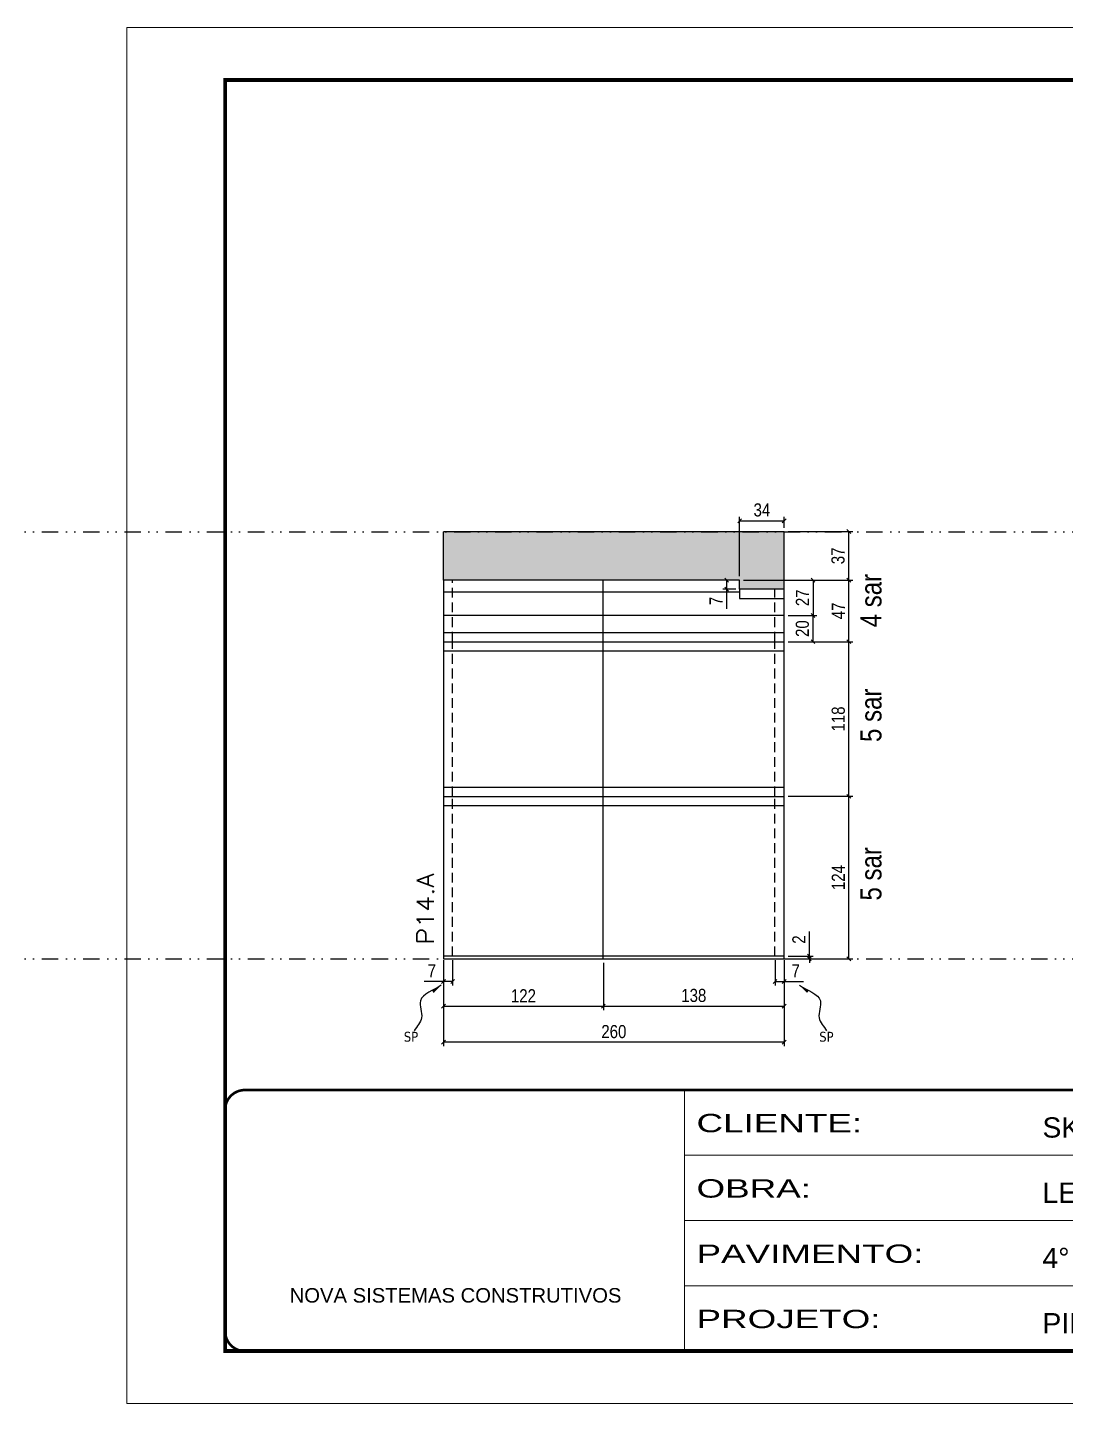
# Model space of a CAD drawing. Header units: millimetres. Extents: x 13777 to 27878, y -21631 to 6985.
# Drawn here: x 15936 to 16728, y 3638 to 4688 of the extents above; entities that cross this region are included whole.
import ezdxf

# ---------------------------------------------------------------- set-up
doc = ezdxf.new("R2010")
doc.units = ezdxf.units.MM
for name, pattern in [('CONTINUO', [0]), ('DASHED', [0.75, 0.5, -0.25]), ('DIVIDE2', [0.625, 0.25, -0.125, 0, -0.125, 0, -0.125]), ('HIDDEN', [0.375, 0.25, -0.125])]:
    doc.linetypes.add(name, pattern=pattern)
for name, color, linetype in [('COTA', 241, 'Continuous'), ('NOMENCLATURA', 7, 'Continuous'), ('Nível', 160, 'Continuous'), ('Painéis', 200, 'Continuous'), ('SARR_2.2x7', 40, 'Continuous'), ('Sarrafo de Pressão', 42, 'HIDDEN'), ('texto', 7, 'Continuous')]:
    doc.layers.add(name, color=color, linetype=linetype)
for name, color, linetype, lineweight in [('Folhas', 255, 'Continuous', 9), ('SARRAFO DE PRESSAO', 251, 'DASHED', 9), ('Texto Seção', 7, 'Continuous', 15)]:
    doc.layers.add(name, color=color, linetype=linetype, lineweight=lineweight)
doc.styles.add('ARIAL', font='arial.ttf')
doc.styles.add('ARIAL_NARROW', font='ARIALN.TTF', dxfattribs={"height": 0.2})
doc.styles.add('COTA TECNICA', font='techl___.ttf', dxfattribs={"height": 10})
doc.styles.add('COTA TECNICA-50', font='techl___.ttf', dxfattribs={"height": 10})
doc.styles.add('REGUA-120', font='ROMANS.shx', dxfattribs={"height": 15})
doc.styles.get("Standard").update_dxf_attribs({"font": 'arial.ttf'})
doc.styles.add('Tecnologia', font='')
doc.styles.get('Tecnologia').set_extended_font_data('Forgotten Futurist')
doc.dimstyles.new('COTA PAINEL-50', dxfattribs={"dimtxt": 10, "dimasz": 3, "dimexe": 3, "dimexo": 3, "dimgap": 3, "dimtad": 1, "dimdec": 1, "dimzin": 12, "dimdsep": 46, "dimtxsty": 'COTA TECNICA-50', "dimblk1": 'OBLIQUE', "dimblk2": 'OBLIQUE', "dimsah": 1, "dimcen": 0.9, "dimclrd": 4, "dimclre": 4, "dimclrt": 240, "dimadec": 1, "dimazin": 3, "dimtfac": 1, "dimtdec": 1, "dimtmove": 0, "dimatfit": 3, "dimfxl": 1, "dimtolj": 1, "dimtzin": 12, "dimarcsym": 0})
doc.dimstyles.new('PAINEL', dxfattribs={"dimtxt": 10, "dimasz": 3, "dimexe": 3, "dimexo": 3, "dimgap": 3, "dimtad": 1, "dimdec": 1, "dimzin": 12, "dimdsep": 46, "dimtxsty": 'COTA TECNICA', "dimblk1": 'OBLIQUE', "dimblk2": 'OBLIQUE', "dimsah": 1, "dimcen": 0.9, "dimclrd": 4, "dimclre": 4, "dimclrt": 240, "dimadec": 1, "dimazin": 3, "dimtfac": 1, "dimtdec": 1, "dimtmove": 0, "dimatfit": 3, "dimfxl": 1, "dimtolj": 1, "dimtzin": 12, "dimarcsym": 0})
doc.dimstyles.get("Standard").update_dxf_attribs({"dimtxt": 0.18, "dimasz": 0.18, "dimexe": 0.18, "dimexo": 0.0625, "dimgap": 0.09, "dimtad": 0, "dimtih": 1, "dimtoh": 1, "dimdec": 4, "dimzin": 0, "dimdsep": 46, "dimtxsty": 'Standard', "dimcen": 0.09, "dimadec": 0, "dimazin": 0, "dimtfac": 1, "dimtdec": 4, "dimtofl": 0, "dimtmove": 0, "dimatfit": 3, "dimfxl": 1, "dimtolj": 1, "dimtzin": 0, "dimarcsym": 0})

# ---------------------------------------------------------------- blocks, each defined once
blk = doc.blocks.new('9999999999')
at = {"color": 30, "linetype": 'CONTINUO'}
for p, q in [((98564.6, 34230.2), (98564.6, 34429.4)), ((98564.6, 34379.6), (99584, 34379.6)), ((98564.6, 34329.8), (99488, 34329.8)), ((99584, 34329.8), (99488, 34329.8)), ((99488, 34329.8), (99488, 34230.2)), ((98564.6, 34280), (99488, 34280))]:
    blk.add_line(p, q, dxfattribs=at)
at = {"color": 30, "linetype": 'CONTINUO', "const_width": 2}
blk.add_lwpolyline([(99584, 34230.2), (99584, 34414.4, 0.414214), (99569, 34429.4), (98229, 34429.4, 0.414214), (98214, 34414.4), (98214, 34245.2, 0.414214), (98229, 34230.2), (99584, 34230.2)], format="xyb", dxfattribs=at)
at = {"layer": 'Folhas'}
blk.add_lwpolyline([(98139, 34190.2), (99624, 34190.2), (99624, 35240.2), (98139, 35240.2)], close=True, dxfattribs=at)
at = {"layer": 'Folhas', "color": 30, "const_width": 3}
blk.add_lwpolyline([(98214, 34230.2), (99584, 34230.2), (99584, 35200.2), (98214, 35200.2)], close=True, dxfattribs=at)
at = {"color": 7, "linetype": 'Continuous', "ltscale": 5, "style": 'ARIAL'}
for s, height, p in [('SKR', 15.48, (98837.7, 34393.1)), ('LEAF LOEFGREN', 15.483, (98837.7, 34343.3)), ('4° SUBSOLO', 15.48, (98837.7, 34293.5)), ('NOVA SISTEMAS CONSTRUTIVOS', 11.059, (98263.2, 34267.2)), ('PILARES', 15.48, (98837.7, 34243.7))]:
    blk.add_text(s, height=height, dxfattribs=at).set_placement(p)
at = {"layer": 'Folhas', "color": 7, "style": 'Tecnologia', "width": 1.5}
for s, p in [('CLIENTE:', (98573.7, 34397.2)), ('OBRA:', (98573.7, 34347.3)), ('PAVIMENTO:', (98573.7, 34297.5)), ('PROJETO:', (98573.7, 34247.7))]:
    blk.add_text(s, height=14, dxfattribs=at).set_placement(p)
blk = doc.blocks.new('_Oblique')
at = {"color": 0, "linetype": 'ByBlock', "lineweight": -2}
blk.add_line((-0.5, -0.5), (0.5, 0.5), dxfattribs=at)
blk = doc.blocks.new('*D174')
at = {"layer": 'COTA', "color": 4, "lineweight": -2, "transparency": 16777216}
for p, q in [((16253.6, 3975.9), (16253.6, 3910.2)), ((16513.6, 3975.9), (16513.6, 3910.2)), ((16513.6, 3913.2), (16253.6, 3913.2))]:
    blk.add_line(p, q, dxfattribs=at)
at = {"layer": 'Defpoints', "color": 0, "transparency": 16777216}
for p in [(16253.6, 3978.9), (16513.6, 3978.9), (16253.6, 3913.2)]:
    blk.add_point(p, dxfattribs=at)
at = {"layer": 'COTA', "color": 4, "lineweight": -2, "transparency": 16777216, "xscale": 3, "yscale": 3, "zscale": 3, "rotation": 180}
blk.add_blockref('_Oblique', (16253.6, 3913.2), dxfattribs=at)
at = {"layer": 'COTA', "color": 4, "lineweight": -2, "transparency": 16777216, "xscale": 3, "yscale": 3, "zscale": 3}
blk.add_blockref('_Oblique', (16513.6, 3913.2), dxfattribs=at)
at = {"layer": 'COTA', "color": 240, "transparency": 16777216, "insert": (16383.6, 3921.3), "char_height": 10, "attachment_point": 5, "style": 'COTA TECNICA'}
blk.add_mtext('\\A1;260', dxfattribs=at)
blk = doc.blocks.new('*D175')
at = {"layer": 'COTA', "color": 4, "lineweight": -2, "transparency": 16777216}
for p, q in [((16506.6, 3975.9), (16506.6, 3956.6)), ((16513.6, 3973.9), (16513.6, 3956.6)), ((16506.6, 3959.6), (16513.6, 3959.6)), ((16513.6, 3959.6), (16528.3, 3959.6))]:
    blk.add_line(p, q, dxfattribs=at)
at = {"layer": 'Defpoints', "color": 0, "transparency": 16777216}
for p in [(16506.6, 3978.9), (16513.6, 3976.9), (16513.6, 3959.6)]:
    blk.add_point(p, dxfattribs=at)
at = {"layer": 'COTA', "color": 4, "lineweight": -2, "transparency": 16777216, "xscale": 3, "yscale": 3, "zscale": 3, "rotation": 180}
blk.add_blockref('_Oblique', (16506.6, 3959.6), dxfattribs=at)
at = {"layer": 'COTA', "color": 4, "lineweight": -2, "transparency": 16777216, "xscale": 3, "yscale": 3, "zscale": 3}
blk.add_blockref('_Oblique', (16513.6, 3959.6), dxfattribs=at)
at = {"layer": 'COTA', "color": 240, "transparency": 16777216, "insert": (16522.4, 3967.7), "char_height": 10, "attachment_point": 5, "style": 'COTA TECNICA-50'}
blk.add_mtext('\\A1;7', dxfattribs=at)
blk = doc.blocks.new('*D176')
at = {"layer": 'COTA', "color": 4, "lineweight": -2, "transparency": 16777216}
for p, q in [((16253.6, 3973.9), (16253.6, 3956.6)), ((16260.6, 3975.9), (16260.6, 3956.6)), ((16253.6, 3959.6), (16238.8, 3959.6)), ((16260.6, 3959.6), (16253.6, 3959.6))]:
    blk.add_line(p, q, dxfattribs=at)
at = {"layer": 'Defpoints', "color": 0, "transparency": 16777216}
for p in [(16253.6, 3976.9), (16260.6, 3978.9), (16253.6, 3959.6)]:
    blk.add_point(p, dxfattribs=at)
at = {"layer": 'COTA', "color": 4, "lineweight": -2, "transparency": 16777216, "xscale": 3, "yscale": 3, "zscale": 3, "rotation": 180}
blk.add_blockref('_Oblique', (16253.6, 3959.6), dxfattribs=at)
at = {"layer": 'COTA', "color": 4, "lineweight": -2, "transparency": 16777216, "xscale": 3, "yscale": 3, "zscale": 3}
blk.add_blockref('_Oblique', (16260.6, 3959.6), dxfattribs=at)
at = {"layer": 'COTA', "color": 240, "transparency": 16777216, "insert": (16244.7, 3967.7), "char_height": 10, "attachment_point": 5, "style": 'COTA TECNICA-50'}
blk.add_mtext('\\A1;7', dxfattribs=at)
blk = doc.blocks.new('*D177')
at = {"layer": 'COTA', "color": 4, "lineweight": -2, "transparency": 16777216}
for p, q in [((16532.8, 3978.9), (16532.8, 3997.7)), ((16516.6, 3978.9), (16535.8, 3978.9)), ((16516.6, 3976.9), (16535.8, 3976.9)), ((16532.8, 3976.9), (16532.8, 3978.9)), ((16532.8, 3976.9), (16532.8, 3973.9))]:
    blk.add_line(p, q, dxfattribs=at)
at = {"layer": 'Defpoints', "color": 0, "transparency": 16777216}
for p in [(16513.6, 3978.9), (16513.6, 3976.9), (16532.8, 3976.9)]:
    blk.add_point(p, dxfattribs=at)
at = {"layer": 'COTA', "color": 4, "lineweight": -2, "transparency": 16777216, "xscale": 3, "yscale": 3, "zscale": 3}
for p, rotation in [((16532.8, 3978.9), 270), ((16532.8, 3976.9), 90)]:
    blk.add_blockref('_Oblique', p, dxfattribs=dict(at, rotation=rotation))
at = {"layer": 'COTA', "color": 240, "transparency": 16777216, "insert": (16524.8, 3991.6), "char_height": 10, "attachment_point": 5, "rotation": 90, "style": 'COTA TECNICA-50'}
blk.add_mtext('\\A1;2', dxfattribs=at)
blk = doc.blocks.new('*D181')
at = {"layer": 'COTA', "color": 4, "lineweight": -2, "transparency": 16777216}
for p, q in [((16516.6, 4302.9), (16565.9, 4302.9)), ((16562.9, 4265.9), (16562.9, 4302.9)), ((16482.6, 4265.9), (16565.9, 4265.9))]:
    blk.add_line(p, q, dxfattribs=at)
at = {"layer": 'Defpoints', "color": 0, "transparency": 16777216}
for p in [(16513.6, 4302.9), (16562.9, 4302.9), (16479.6, 4265.9)]:
    blk.add_point(p, dxfattribs=at)
at = {"layer": 'COTA', "color": 4, "lineweight": -2, "transparency": 16777216, "xscale": 3, "yscale": 3, "zscale": 3}
for p, rotation in [((16562.9, 4302.9), 90), ((16562.9, 4265.9), 270)]:
    blk.add_blockref('_Oblique', p, dxfattribs=dict(at, rotation=rotation))
at = {"layer": 'COTA', "color": 240, "transparency": 16777216, "insert": (16554.7, 4284.4), "char_height": 10, "attachment_point": 5, "rotation": 90, "style": 'COTA TECNICA-50'}
blk.add_mtext('\\A1;37', dxfattribs=at)
blk = doc.blocks.new('*D178')
at = {"layer": 'COTA', "color": 4, "lineweight": -2, "transparency": 16777216}
for p, q in [((16516.6, 4218.9), (16565.9, 4218.9)), ((16562.9, 4100.9), (16562.9, 4218.9)), ((16516.6, 4100.9), (16565.9, 4100.9))]:
    blk.add_line(p, q, dxfattribs=at)
at = {"layer": 'Defpoints', "color": 0, "transparency": 16777216}
for p in [(16513.6, 4218.9), (16562.9, 4218.9), (16513.6, 4100.9)]:
    blk.add_point(p, dxfattribs=at)
at = {"layer": 'COTA', "color": 4, "lineweight": -2, "transparency": 16777216, "xscale": 3, "yscale": 3, "zscale": 3}
for p, rotation in [((16562.9, 4218.9), 90), ((16562.9, 4100.9), 270)]:
    blk.add_blockref('_Oblique', p, dxfattribs=dict(at, rotation=rotation))
at = {"layer": 'COTA', "color": 240, "transparency": 16777216, "insert": (16554.9, 4159.9), "char_height": 10, "attachment_point": 5, "rotation": 90, "style": 'COTA TECNICA-50'}
blk.add_mtext('\\A1;118', dxfattribs=at)
blk = doc.blocks.new('*D179')
at = {"layer": 'COTA', "color": 4, "lineweight": -2, "transparency": 16777216}
for p, q in [((16482.6, 4265.9), (16565.9, 4265.9)), ((16562.9, 4218.9), (16562.9, 4265.9)), ((16516.6, 4218.9), (16565.9, 4218.9))]:
    blk.add_line(p, q, dxfattribs=at)
at = {"layer": 'Defpoints', "color": 0, "transparency": 16777216}
for p in [(16479.6, 4265.9), (16562.9, 4265.9), (16513.6, 4218.9)]:
    blk.add_point(p, dxfattribs=at)
at = {"layer": 'COTA', "color": 4, "lineweight": -2, "transparency": 16777216, "xscale": 3, "yscale": 3, "zscale": 3}
for p, rotation in [((16562.9, 4265.9), 90), ((16562.9, 4218.9), 270)]:
    blk.add_blockref('_Oblique', p, dxfattribs=dict(at, rotation=rotation))
at = {"layer": 'COTA', "color": 240, "transparency": 16777216, "insert": (16554.9, 4242.4), "char_height": 10, "attachment_point": 5, "rotation": 90, "style": 'COTA TECNICA-50'}
blk.add_mtext('\\A1;47', dxfattribs=at)
blk = doc.blocks.new('*D182')
at = {"layer": 'COTA', "color": 4, "linetype": 'ByBlock', "lineweight": -2, "transparency": 16777216}
for p, q in [((16516.6, 4100.9), (16565.9, 4100.9)), ((16562.9, 3976.9), (16562.9, 4100.9)), ((16516.6, 3976.9), (16565.9, 3976.9))]:
    blk.add_line(p, q, dxfattribs=at)
at = {"layer": 'Defpoints', "color": 0, "linetype": 'ByBlock', "transparency": 16777216}
for p in [(16513.6, 4100.9), (16562.9, 4100.9), (16513.6, 3976.9)]:
    blk.add_point(p, dxfattribs=at)
at = {"layer": 'COTA', "color": 4, "linetype": 'ByBlock', "lineweight": -2, "transparency": 16777216, "xscale": 3, "yscale": 3, "zscale": 3}
for p, rotation in [((16562.9, 4100.9), 90), ((16562.9, 3976.9), 270)]:
    blk.add_blockref('_Oblique', p, dxfattribs=dict(at, rotation=rotation))
at = {"layer": 'COTA', "color": 240, "linetype": 'ByBlock', "transparency": 16777216, "insert": (16554.9, 4038.9), "char_height": 10, "attachment_point": 5, "rotation": 90, "style": 'COTA TECNICA'}
blk.add_mtext('\\A1;124', dxfattribs=at)
blk = doc.blocks.new('*D183')
at = {"layer": 'COTA', "color": 4, "linetype": 'ByBlock', "lineweight": -2, "transparency": 16777216}
for p, q in [((16516.6, 4100.9), (16565.9, 4100.9)), ((16562.9, 3976.9), (16562.9, 4100.9)), ((16516.6, 3976.9), (16565.9, 3976.9))]:
    blk.add_line(p, q, dxfattribs=at)
at = {"layer": 'Defpoints', "color": 0, "linetype": 'ByBlock', "transparency": 16777216}
for p in [(16513.6, 4100.9), (16562.9, 4100.9), (16513.6, 3976.9)]:
    blk.add_point(p, dxfattribs=at)
at = {"layer": 'COTA', "color": 4, "linetype": 'ByBlock', "lineweight": -2, "transparency": 16777216, "xscale": 3, "yscale": 3, "zscale": 3}
for p, rotation in [((16562.9, 4100.9), 90), ((16562.9, 3976.9), 270)]:
    blk.add_blockref('_Oblique', p, dxfattribs=dict(at, rotation=rotation))
at = {"layer": 'COTA', "color": 240, "linetype": 'ByBlock', "transparency": 16777216, "insert": (16554.9, 4038.9), "char_height": 10, "attachment_point": 5, "rotation": 90, "style": 'COTA TECNICA'}
blk.add_mtext('\\A1;124', dxfattribs=at)
blk = doc.blocks.new('*D184')
at = {"layer": 'COTA', "color": 4, "lineweight": -2, "transparency": 16777216}
for p, q in [((16482.6, 4265.9), (16538.6, 4265.9)), ((16535.6, 4265.9), (16535.6, 4238.9)), ((16516.6, 4238.9), (16538.6, 4238.9))]:
    blk.add_line(p, q, dxfattribs=at)
at = {"layer": 'Defpoints', "color": 0, "transparency": 16777216}
for p in [(16479.6, 4265.9), (16513.6, 4238.9), (16535.6, 4238.9)]:
    blk.add_point(p, dxfattribs=at)
at = {"layer": 'COTA', "color": 4, "lineweight": -2, "transparency": 16777216, "xscale": 3, "yscale": 3, "zscale": 3}
for p, rotation in [((16535.6, 4265.9), 90), ((16535.6, 4238.9), 270)]:
    blk.add_blockref('_Oblique', p, dxfattribs=dict(at, rotation=rotation))
at = {"layer": 'COTA', "color": 240, "transparency": 16777216, "insert": (16527.5, 4252.4), "char_height": 10, "attachment_point": 5, "rotation": 90, "style": 'COTA TECNICA-50'}
blk.add_mtext('\\A1;27', dxfattribs=at)
blk = doc.blocks.new('*D185')
at = {"layer": 'COTA', "color": 4, "lineweight": -2, "transparency": 16777216}
for p, q in [((16516.6, 4238.9), (16538.6, 4238.9)), ((16535.6, 4218.9), (16535.6, 4238.9)), ((16516.6, 4218.9), (16538.6, 4218.9))]:
    blk.add_line(p, q, dxfattribs=at)
at = {"layer": 'Defpoints', "color": 0, "transparency": 16777216}
for p in [(16513.6, 4238.9), (16535.6, 4238.9), (16513.6, 4218.9)]:
    blk.add_point(p, dxfattribs=at)
at = {"layer": 'COTA', "color": 4, "lineweight": -2, "transparency": 16777216, "xscale": 3, "yscale": 3, "zscale": 3}
for p, rotation in [((16535.6, 4238.9), 90), ((16535.6, 4218.9), 270)]:
    blk.add_blockref('_Oblique', p, dxfattribs=dict(at, rotation=rotation))
at = {"layer": 'COTA', "color": 240, "transparency": 16777216, "insert": (16527.5, 4228.9), "char_height": 10, "attachment_point": 5, "rotation": 90, "style": 'COTA TECNICA'}
blk.add_mtext('\\A1;20', dxfattribs=at)
blk = doc.blocks.new('*D180')
at = {"layer": 'COTA', "color": 4, "lineweight": -2, "transparency": 16777216}
for p, q in [((16375.6, 3973.9), (16375.6, 3937.7)), ((16513.6, 3973.9), (16513.6, 3937.7)), ((16375.6, 3940.7), (16513.6, 3940.7))]:
    blk.add_line(p, q, dxfattribs=at)
at = {"layer": 'Defpoints', "color": 0, "transparency": 16777216}
for p in [(16375.6, 3976.9), (16513.6, 3976.9), (16513.6, 3940.7)]:
    blk.add_point(p, dxfattribs=at)
at = {"layer": 'COTA', "color": 4, "lineweight": -2, "transparency": 16777216, "xscale": 3, "yscale": 3, "zscale": 3, "rotation": 180}
blk.add_blockref('_Oblique', (16375.6, 3940.7), dxfattribs=at)
at = {"layer": 'COTA', "color": 4, "lineweight": -2, "transparency": 16777216, "xscale": 3, "yscale": 3, "zscale": 3}
blk.add_blockref('_Oblique', (16513.6, 3940.7), dxfattribs=at)
at = {"layer": 'COTA', "color": 240, "transparency": 16777216, "insert": (16444.6, 3948.9), "char_height": 10, "attachment_point": 5, "style": 'COTA TECNICA'}
blk.add_mtext('\\A1;138', dxfattribs=at)
blk = doc.blocks.new('*D186')
at = {"layer": 'COTA', "color": 4, "lineweight": -2, "transparency": 16777216}
for p, q in [((16253.6, 3973.9), (16253.6, 3937.7)), ((16375.6, 3973.9), (16375.6, 3937.7)), ((16253.6, 3940.7), (16375.6, 3940.7))]:
    blk.add_line(p, q, dxfattribs=at)
at = {"layer": 'Defpoints', "color": 0, "transparency": 16777216}
for p in [(16253.6, 3976.9), (16375.6, 3976.9), (16375.6, 3940.7)]:
    blk.add_point(p, dxfattribs=at)
at = {"layer": 'COTA', "color": 4, "lineweight": -2, "transparency": 16777216, "xscale": 3, "yscale": 3, "zscale": 3, "rotation": 180}
blk.add_blockref('_Oblique', (16253.6, 3940.7), dxfattribs=at)
at = {"layer": 'COTA', "color": 4, "lineweight": -2, "transparency": 16777216, "xscale": 3, "yscale": 3, "zscale": 3}
blk.add_blockref('_Oblique', (16375.6, 3940.7), dxfattribs=at)
at = {"layer": 'COTA', "color": 240, "transparency": 16777216, "insert": (16314.6, 3948.7), "char_height": 10, "attachment_point": 5, "style": 'COTA TECNICA'}
blk.add_mtext('\\A1;122', dxfattribs=at)
blk = doc.blocks.new('*D187')
at = {"layer": 'COTA', "color": 4, "lineweight": -2, "transparency": 16777216}
for p, q in [((16479.6, 4268.9), (16479.6, 4314.2)), ((16479.6, 4311.2), (16513.6, 4311.2)), ((16513.6, 4305.9), (16513.6, 4314.2))]:
    blk.add_line(p, q, dxfattribs=at)
at = {"layer": 'Defpoints', "color": 0, "transparency": 16777216}
for p in [(16513.6, 4311.2), (16513.6, 4302.9), (16479.6, 4265.9)]:
    blk.add_point(p, dxfattribs=at)
at = {"layer": 'COTA', "color": 4, "lineweight": -2, "transparency": 16777216, "xscale": 3, "yscale": 3, "zscale": 3, "rotation": 180}
blk.add_blockref('_Oblique', (16479.6, 4311.2), dxfattribs=at)
at = {"layer": 'COTA', "color": 4, "lineweight": -2, "transparency": 16777216, "xscale": 3, "yscale": 3, "zscale": 3}
blk.add_blockref('_Oblique', (16513.6, 4311.2), dxfattribs=at)
at = {"layer": 'COTA', "color": 240, "transparency": 16777216, "insert": (16496.6, 4319.4), "char_height": 10, "attachment_point": 5, "style": 'COTA TECNICA'}
blk.add_mtext('\\A1;34', dxfattribs=at)
blk = doc.blocks.new('*D188')
at = {"layer": 'COTA', "color": 4, "lineweight": -2, "transparency": 16777216}
for p, q in [((16476.6, 4265.9), (16466.7, 4265.9)), ((16469.7, 4265.9), (16469.7, 4258.9)), ((16476.6, 4258.9), (16466.7, 4258.9)), ((16469.7, 4258.9), (16469.7, 4244.1))]:
    blk.add_line(p, q, dxfattribs=at)
at = {"layer": 'Defpoints', "color": 0, "transparency": 16777216}
for p in [(16479.6, 4265.9), (16469.7, 4258.9), (16479.6, 4258.9)]:
    blk.add_point(p, dxfattribs=at)
at = {"layer": 'COTA', "color": 4, "lineweight": -2, "transparency": 16777216, "xscale": 3, "yscale": 3, "zscale": 3}
for p, rotation in [((16469.7, 4265.9), 90), ((16469.7, 4258.9), 270)]:
    blk.add_blockref('_Oblique', p, dxfattribs=dict(at, rotation=rotation))
at = {"layer": 'COTA', "color": 240, "transparency": 16777216, "insert": (16461.6, 4250), "char_height": 10, "attachment_point": 5, "rotation": 90, "style": 'COTA TECNICA'}
blk.add_mtext('\\A1;7', dxfattribs=at)

msp = doc.modelspace()

# ---------------------------------------------------------------- hatches: boundary and pattern name
at = {"layer": 'COTA'}
h = msp.add_hatch(dxfattribs=at)
h.set_pattern_fill('AR-CONC', color=256, scale=0.03)
h.set_pattern_definition([(50, (0, -8), (5.4655401, -0.4781726), [0.5715, -6.2865]), (355, (0, -8), (-1.0573026, 5.7317054), [0.4572, -5.0292175]), (100.451445, (0.4555, -8.04), (4.4082374, 5.2535326), [0.4857003, -5.3427073]), (46.1842, (0, -6.476), (8.1323712, -1.2612698), [0.85725, -9.42975]), (96.63556, (0.678, -6.581), (7.122124, 7.4227837), [0.7285507, -8.0140682]), (351.18415, (0, -6.476), (7.122124, 7.4227837), [0.685799, -7.543792]), (21, (0.762, -6.857), (4.5484317, -3.067956), [0.5715, -6.2865]), (326, (0.762, -6.857), (1.8540609, 5.525639), [0.4572, -5.0292]), (71.451445, (1.141, -7.1127), (6.4024926, 2.457683), [0.4857003, -5.3426981]), (37.5, (0, -8), (0.0926581, 2.53665117), [0, -4.96824, 0, -5.1054, 0, -5.04825]), (7.5, (0, -8), (2.00458988, 3.00541724), [0, -2.91084, 0, -4.85394, 0, -1.92405]), (327.5, (-1.6993, -8), (4.06771786, -0.17186232), [0, -1.905, 0, -5.9436, 0, -7.8867]), (317.5, (-2.4613, -8), (4.44387544, 0.7627947), [0, -2.4765, 0, -3.94716, 0, -5.6007])])
h.paths.add_polyline_path([(16253.58, 4302.86), (16253.58, 4265.86), (16479.58, 4265.86), (16479.58, 4258.86), (16513.58, 4258.86), (16513.58, 4302.86)])

# ---------------------------------------------------------------- linework, layer by layer
at = {"layer": 'COTA', "linetype": 'ByBlock'}
for p, q in [((16513.58, 4302.86), (16253.58, 4302.86)), ((16253.58, 4265.86), (16253.58, 4302.86)), ((16513.58, 4258.86), (16513.58, 4302.86))]:
    msp.add_line(p, q, dxfattribs=at)
at = {"layer": 'COTA'}
msp.add_line((16479.58, 4258.86), (16479.58, 4251.86), dxfattribs=at)
at = {"layer": 'Nível', "color": 4, "linetype": 'DIVIDE2', "ltscale": 50}
for p, q in [((13777.11, 4302.86), (21531.15, 4302.86)), ((13777.11, 3976.86), (21531.15, 3976.86))]:
    msp.add_line(p, q, dxfattribs=at)
at = {"layer": 'Painéis'}
for p, q in [((16479.58, 4265.86), (16253.58, 4265.86)), ((16253.58, 4265.86), (16253.58, 3978.86)), ((16375.58, 3976.86), (16375.58, 4265.86)), ((16479.58, 4258.86), (16479.58, 4265.86)), ((16513.58, 4258.86), (16479.58, 4258.86)), ((16513.58, 3978.86), (16513.58, 4258.86)), ((16513.58, 4238.86), (16253.58, 4238.86)), ((16253.58, 4218.86), (16513.58, 4218.86)), ((16253.58, 4100.86), (16513.58, 4100.86))]:
    msp.add_line(p, q, dxfattribs=at)
msp.add_lwpolyline([(16513.58, 3978.86), (16253.58, 3978.86), (16253.58, 3976.86), (16513.58, 3976.86)], close=True, dxfattribs=at)
at = {"layer": 'SARR_2.2x7'}
for p, q in [((16253.58, 4256.86), (16479.58, 4256.86)), ((16479.58, 4251.86), (16513.58, 4251.86)), ((16253.58, 4225.86), (16513.58, 4225.86)), ((16253.58, 4211.86), (16513.58, 4211.86)), ((16253.58, 4107.86), (16513.58, 4107.86)), ((16253.58, 4093.86), (16513.58, 4093.86))]:
    msp.add_line(p, q, dxfattribs=at)
at = {"layer": 'Sarrafo de Pressão', "ltscale": 30}
for p, q in [((16260.58, 4218.86), (16260.58, 4265.86)), ((16506.58, 4218.86), (16506.58, 4258.86)), ((16260.58, 4100.86), (16260.58, 4218.86)), ((16506.58, 4100.86), (16506.58, 4218.86)), ((16260.58, 3978.86), (16260.58, 4100.86)), ((16506.58, 3978.86), (16506.58, 4100.86))]:
    msp.add_line(p, q, dxfattribs=at)

# ---------------------------------------------------------------- block references
at = {"layer": 'SARRAFO DE PRESSAO', "color": 6, "linetype": 'ByBlock'}
msp.add_blockref('9999999999', (-82127.01, -30552.63), dxfattribs=at)

# ---------------------------------------------------------------- texts
at = {"layer": 'NOMENCLATURA', "style": 'ARIAL_NARROW'}
for s, p in [('4 sar', (16587.82, 4229.88)), ('5 sar', (16587.82, 4142.38)), ('5 sar', (16587.82, 4021.38))]:
    msp.add_text(s, height=16, rotation=90, dxfattribs=at).set_placement(p)
at = {"layer": 'texto', "color": 0, "char_height": 7.5, "attachment_point": 5}
for insert in [(16228.8, 3917.37), (16545.83, 3917.37)]:
    msp.add_mtext('{\\fTahoma|b0|i0|c0|p34;\\C4;SP}', dxfattribs=dict(at, insert=insert))
at = {"layer": 'Texto Seção', "style": 'REGUA-120', "width": 1.1}
msp.add_text('P14.A', height=13, rotation=90, dxfattribs=at).set_placement((16246.33, 3987.62))

# ---------------------------------------------------------------- dimensions: what is measured, and where the dimension line sits
at = {"layer": 'COTA'}
for base, p1, p2, dimstyle, picture, middle in [((16513.58, 4311.23), (16479.58, 4265.86), (16513.58, 4302.86), 'PAINEL', '*D187', (16496.58, 4319.45)), ((16375.58, 3940.68), (16253.58, 3976.86), (16375.58, 3976.86), 'PAINEL', '*D186', (16314.58, 3948.74)), ((16513.58, 3959.62), (16506.58, 3978.86), (16513.58, 3976.86), 'COTA PAINEL-50', '*D175', (16522.45, 3967.69))]:
    dim = msp.add_linear_dim(base=base, p1=p1, p2=p2, dimstyle=dimstyle, dxfattribs=at)
    dim.commit()
    dim.dimension.update_dxf_attribs({"geometry": picture, "text_midpoint": middle})
for base, p1, p2, angle, dimstyle, picture, middle in [((16562.95, 4302.86), (16479.58, 4265.86), (16513.58, 4302.86), 90, 'COTA PAINEL-50', '*D181', (16554.73, 4284.36)), ((16469.68, 4258.86), (16479.58, 4265.86), (16479.58, 4258.86), 90, 'PAINEL', '*D188', (16461.6, 4249.99)), ((16562.95, 4265.86), (16513.58, 4218.86), (16479.58, 4265.86), 90, 'COTA PAINEL-50', '*D179', (16554.87, 4242.36)), ((16535.58, 4238.86), (16479.58, 4265.86), (16513.58, 4238.86), 90, 'COTA PAINEL-50', '*D184', (16527.5, 4252.36)), ((16562.95, 4218.86), (16513.58, 4100.86), (16513.58, 4218.86), 90, 'COTA PAINEL-50', '*D178', (16554.85, 4159.86)), ((16253.58, 3959.62), (16260.58, 3978.86), (16253.58, 3976.86), 180, 'COTA PAINEL-50', '*D176', (16244.72, 3967.69))]:
    dim = msp.add_linear_dim(base=base, p1=p1, p2=p2, angle=angle, dimstyle=dimstyle, dxfattribs=at)
    dim.commit()
    dim.dimension.update_dxf_attribs({"geometry": picture, "text_midpoint": middle})
for base, p1, p2, dimstyle, picture, middle in [((16535.58, 4238.86), (16513.58, 4218.86), (16513.58, 4238.86), 'PAINEL', '*D185', (16535.58, 4228.86)), ((16532.84, 3976.86), (16513.58, 3978.86), (16513.58, 3976.86), 'COTA PAINEL-50', '*D177', (16532.84, 3991.61))]:
    dim = msp.add_linear_dim(base=base, p1=p1, p2=p2, angle=90, dimstyle=dimstyle, dxfattribs=at)
    dim.commit()
    dim.dimension.update_dxf_attribs({"geometry": picture, "text_midpoint": middle, "dimtype": 160})
at = {"layer": 'COTA', "linetype": 'ByBlock'}
for picture in ['*D182', '*D183']:
    dim = msp.add_aligned_dim(p1=(16513.58, 3976.86), p2=(16513.58, 4100.86), distance=-49.37, dimstyle='PAINEL', dxfattribs=at)
    dim.commit()
    dim.dimension.update_dxf_attribs({"geometry": picture, "text_midpoint": (16554.87, 4038.86)})
at = {"layer": 'COTA'}
dim = msp.add_linear_dim(base=(16253.58, 3913.24), p1=(16513.58, 3978.86), p2=(16253.58, 3978.86), angle=180, dimstyle='PAINEL', override={"dimarcsym": 2}, dxfattribs=at)
dim.commit()
dim.dimension.update_dxf_attribs({"geometry": '*D174', "text_midpoint": (16383.58, 3921.35)})
dim = msp.add_linear_dim(base=(16513.58, 3940.68), p1=(16375.58, 3976.86), p2=(16513.58, 3976.86), dimstyle='PAINEL', override={"dimtmove": 1}, dxfattribs=at)
dim.commit()
dim.dimension.update_dxf_attribs({"geometry": '*D180', "text_midpoint": (16444.58, 3948.92)})

# ---------------------------------------------------------------- leaders
at = {"layer": 'COTA', "path_type": 1}
for points in [[(16251.75, 3956.68), (16235.97, 3944.84), (16236.89, 3931.84), (16231.34, 3922.06)], [(16525.41, 3956.68), (16541.19, 3944.84), (16540.27, 3931.84), (16545.82, 3922.06)]]:
    msp.add_leader(points, dimstyle='Standard', override={"dimasz": 8}, dxfattribs=at)

doc.saveas('drawing.dxf')
